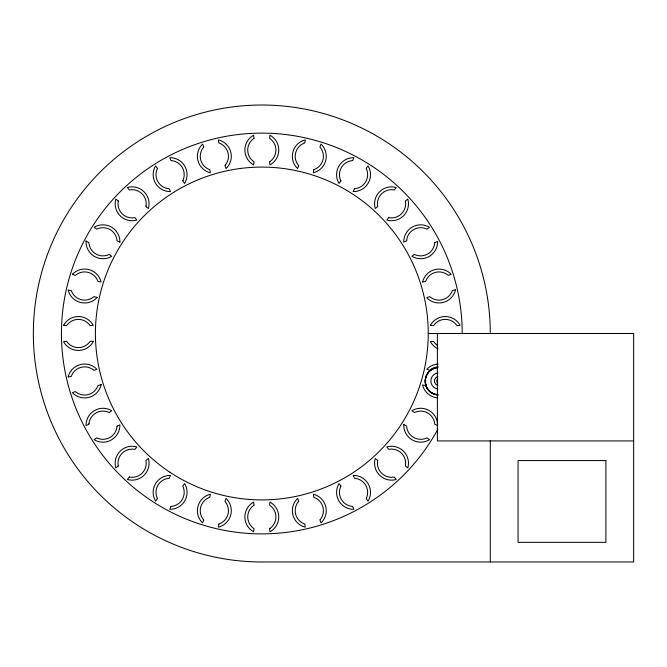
<?xml version="1.0" encoding="UTF-8"?>
<svg xmlns="http://www.w3.org/2000/svg" width="667" height="667" viewBox="0 0 667 667"><rect width="100%" height="100%" fill="white"/><g stroke="black" fill="none" stroke-linecap="round" stroke-linejoin="round"><path stroke-width="1" d="M425.796 377.113C424.354 381.849 425.663 387.327 429.24 390.779M436.51 367.75L437.685 367.592C421.461 368.067 421.577 394.239 437.719 394.731L436.535 394.564M425.538 378.097C426.655 373.278 430.523 369.201 435.343 368.001M428.189 333.5L633.65 333.5L633.65 561.973L261.823 561.973A228.473 228.473 0 0 1 33.35 333.5A228.473 228.473 0 0 1 261.823 105.027A228.473 228.473 0 0 1 490.295 333.5M633.65 440.929L437.377 440.929L437.377 333.5M435.368 394.314L434.234 393.947M433.133 393.497L432.074 392.938M431.065 392.313L430.123 391.579M428.864 390.445L427.397 388.561A13.707 13.665 15 0 1 425.296 379.448M490.295 440.462L490.295 561.973M437.694 345.414A14.107 14.107 0 0 1 433.842 341.796L433.517 341.312L430.398 341.662A16.95 16.95 0 0 0 438.036 348.833M437.969 395.047A14.107 14.107 0 0 1 425.838 386.035L425.646 385.484L422.545 385.017A16.95 16.95 0 0 0 437.76 397.882M438.269 366.892A14.107 14.107 0 0 0 430.123 370.01L429.681 370.393L426.772 369.243A16.95 16.95 0 0 1 438.119 364.049M438.177 394.781A13.648 13.648 0 0 1 437.235 367.592M426.271 375.821A13.707 13.665 15 0 1 434.859 368.076M437.886 382.841A2.159 2.159 0 0 1 437.927 379.056M438.002 385.418A4.552 4.552 0 0 1 437.902 376.53M437.886 388.986A8.096 8.096 0 0 1 437.986 372.92M437.802 429.331A200.383 200.383 0 0 1 110.447 464.799A200.383 200.383 0 0 1 191.821 145.74A200.383 200.383 0 0 1 462.206 333.658M86.035 241.029L86.018 241.429A16.95 16.95 0 0 0 111.739 256.278L109.23 254.419L108.696 254.669A14.107 14.107 0 0 1 88.936 243.255L88.886 242.671L86.035 241.029M119.91 242.138L117.033 240.887L116.992 240.312A14.107 14.107 0 0 0 97.224 228.898L96.698 229.148L94.18 227.289A16.95 16.95 0 0 1 119.91 242.138M403.752 424.462L403.735 424.862A16.95 16.95 0 0 0 429.456 439.711L426.947 437.852L426.421 438.102A14.107 14.107 0 0 1 406.653 426.688L406.603 426.113L403.752 424.462M437.627 425.571L434.751 424.329L434.709 423.745A14.107 14.107 0 0 0 414.941 412.331L414.415 412.581L411.898 410.722A16.95 16.95 0 0 1 437.627 425.571M88.936 423.745L88.886 424.329L86.018 425.571A16.95 16.95 0 0 1 111.739 410.722L109.23 412.581L108.696 412.331A14.107 14.107 0 0 0 88.936 423.745M117.033 426.113L116.992 426.688A14.107 14.107 0 0 1 97.224 438.102L96.698 437.852L94.18 439.711A16.95 16.95 0 0 0 119.91 424.862L117.033 426.113M406.653 240.312L406.603 240.887L403.735 242.138A16.95 16.95 0 0 1 429.456 227.289L426.947 229.148L426.421 228.898A14.107 14.107 0 0 0 406.653 240.312M434.751 242.671L434.709 243.255A14.107 14.107 0 0 1 414.941 254.669L414.415 254.419L411.898 256.278A16.95 16.95 0 0 0 437.627 241.429L434.751 242.671M118.292 201.009L118.176 201.584A14.107 14.107 0 0 0 134.317 217.725L134.892 217.617L136.843 220.068A16.95 16.95 0 0 1 115.833 199.066L118.292 201.009M146.048 206.003L145.94 206.57L148.391 208.521A16.95 16.95 0 0 0 127.389 187.519L129.331 189.97L129.907 189.862A14.107 14.107 0 0 1 146.048 206.003M377.705 460.43L377.597 460.997A14.107 14.107 0 0 0 393.738 477.138L394.305 477.03L396.256 479.481A16.95 16.95 0 0 1 375.254 458.479L377.705 460.43M405.461 465.416L405.353 465.991L407.804 467.934A16.95 16.95 0 0 0 386.802 446.932L388.744 449.383L389.32 449.275A14.107 14.107 0 0 1 405.461 465.416M68.176 376.93L71.277 376.471L71.469 375.921A14.107 14.107 0 0 1 93.513 370.01L93.955 370.393L96.873 369.243A16.95 16.95 0 0 0 68.176 376.93M101.184 384.626L101.101 385.017A16.95 16.95 0 0 1 72.403 392.705L75.321 391.562L75.763 391.938A14.107 14.107 0 0 0 97.807 386.035L97.999 385.484L101.184 384.626M422.545 281.983L425.646 281.516L425.838 280.965A14.107 14.107 0 0 1 447.882 275.062L448.324 275.438L451.242 274.295A16.95 16.95 0 0 0 422.545 281.983M455.544 289.678L455.469 290.07A16.95 16.95 0 0 1 426.772 297.757L429.681 296.607L430.123 296.99A14.107 14.107 0 0 0 452.176 291.079L452.368 290.529L455.544 289.678M203.76 520.002L202.61 522.92A16.95 16.95 0 0 1 210.305 494.222L209.838 497.324L209.288 497.515A14.107 14.107 0 0 0 203.385 519.56L203.76 520.002M298.716 165.633L297.565 168.551A16.95 16.95 0 0 1 305.253 139.853L304.794 142.955L304.244 143.147A14.107 14.107 0 0 0 298.332 165.191L298.716 165.633M218.851 524.045L218.384 527.147A16.95 16.95 0 0 0 226.08 498.449L224.929 501.367L225.304 501.809A14.107 14.107 0 0 1 219.401 523.853L218.851 524.045M313.798 169.676L313.34 172.778A16.95 16.95 0 0 0 321.027 144.08L319.877 146.998L320.26 147.44A14.107 14.107 0 0 1 314.349 169.485L313.798 169.676M157.47 168.376L157.22 168.901A14.107 14.107 0 0 0 168.626 188.669L169.21 188.711L170.46 191.587A16.95 16.95 0 0 1 155.603 165.858L157.47 168.376M182.991 180.382L182.741 180.907L184.601 183.425A16.95 16.95 0 0 0 169.751 157.695L170.994 160.572L171.577 160.614A14.107 14.107 0 0 1 182.991 180.382M340.904 486.093L340.654 486.618A14.107 14.107 0 0 0 352.068 506.386L352.643 506.428L353.894 509.305A16.95 16.95 0 0 1 339.036 483.575L340.904 486.093M366.425 498.099L366.175 498.624L368.034 501.142A16.95 16.95 0 0 0 353.185 475.413L354.427 478.289L355.011 478.331A14.107 14.107 0 0 1 366.425 498.099M63.532 325.338L66.642 325.688L66.975 325.204A14.107 14.107 0 0 1 89.803 325.204L90.128 325.688L93.238 325.338A16.95 16.95 0 0 0 63.532 325.338M93.422 341.312L93.238 341.662A16.95 16.95 0 0 1 63.532 341.662L66.642 341.312L66.975 341.796A14.107 14.107 0 0 0 89.803 341.796L90.128 341.312L93.422 341.312M430.398 325.338L433.517 325.688L433.842 325.204A14.107 14.107 0 0 1 456.67 325.204L456.995 325.688L460.105 325.338A16.95 16.95 0 0 0 430.398 325.338M157.47 498.624L155.603 501.142A16.95 16.95 0 0 1 170.46 475.413L169.21 478.289L168.626 478.331A14.107 14.107 0 0 0 157.22 498.099L157.47 498.624M340.904 180.907L339.036 183.425A16.95 16.95 0 0 1 353.894 157.695L352.643 160.572L352.068 160.614A14.107 14.107 0 0 0 340.654 180.382L340.904 180.907M170.994 506.428L169.751 509.305A16.95 16.95 0 0 0 184.601 483.575L182.741 486.093L182.991 486.618A14.107 14.107 0 0 1 171.577 506.386L170.994 506.428M354.427 188.711L353.185 191.587A16.95 16.95 0 0 0 368.034 165.858L366.175 168.376L366.425 168.901A14.107 14.107 0 0 1 355.011 188.669L354.427 188.711M203.76 146.998L203.385 147.44A14.107 14.107 0 0 0 209.288 169.485L209.838 169.676L210.305 172.778A16.95 16.95 0 0 1 202.61 144.08L203.76 146.998M225.304 165.191L224.929 165.633L226.08 168.551A16.95 16.95 0 0 0 218.384 139.853L218.851 142.955L219.401 143.147A14.107 14.107 0 0 1 225.304 165.191M298.716 501.367L298.332 501.809A14.107 14.107 0 0 0 304.244 523.853L304.794 524.045L305.253 527.147A16.95 16.95 0 0 1 297.565 498.449L298.716 501.367M320.26 519.56L319.877 520.002L321.027 522.92A16.95 16.95 0 0 0 313.34 494.222L313.798 497.324L314.349 497.515A14.107 14.107 0 0 1 320.26 519.56M72.403 274.295L75.321 275.438L75.763 275.062A14.107 14.107 0 0 1 97.807 280.965L97.999 281.516L101.101 281.983A16.95 16.95 0 0 0 72.403 274.295M97.14 297.457L96.873 297.757A16.95 16.95 0 0 1 68.176 290.07L71.277 290.529L71.469 291.079A14.107 14.107 0 0 0 93.513 296.99L93.955 296.607L97.14 297.457M118.292 465.991L115.833 467.934A16.95 16.95 0 0 1 136.843 446.932L134.892 449.383L134.317 449.275A14.107 14.107 0 0 0 118.176 465.416L118.292 465.991M377.705 206.57L375.254 208.521A16.95 16.95 0 0 1 396.256 187.519L394.305 189.97L393.738 189.862A14.107 14.107 0 0 0 377.597 206.003L377.705 206.57M129.331 477.03L127.389 479.481A16.95 16.95 0 0 0 148.391 458.479L145.94 460.43L146.048 460.997A14.107 14.107 0 0 1 129.907 477.138L129.331 477.03M388.744 217.617L386.802 220.068A16.95 16.95 0 0 0 407.804 199.066L405.353 201.009L405.461 201.584A14.107 14.107 0 0 1 389.32 217.725L388.744 217.617M254.01 138.327L253.527 138.653A14.107 14.107 0 0 0 253.527 161.481L254.01 161.806L253.652 164.916A16.95 16.95 0 0 1 253.652 135.209L254.01 138.327M270.11 161.481L269.626 161.806L269.985 164.916A16.95 16.95 0 0 0 269.985 135.209L269.626 138.327L270.11 138.653A14.107 14.107 0 0 1 270.11 161.481M254.01 505.194L253.527 505.519A14.107 14.107 0 0 0 253.527 528.347L254.01 528.673L253.652 531.791A16.95 16.95 0 0 1 253.652 502.084L254.01 505.194M270.11 528.347L269.626 528.673L269.985 531.791A16.95 16.95 0 0 0 269.985 502.084L269.626 505.194L270.11 505.519A14.107 14.107 0 0 1 270.11 528.347M605.886 460.563L518.059 460.563L518.059 542.338L605.886 542.338L605.886 460.563M169.868 472.203A166.416 166.416 0 0 0 427.914 343.788A166.416 166.416 0 0 0 187.677 184.517A166.416 166.416 0 0 0 169.868 472.203"/></g></svg>
